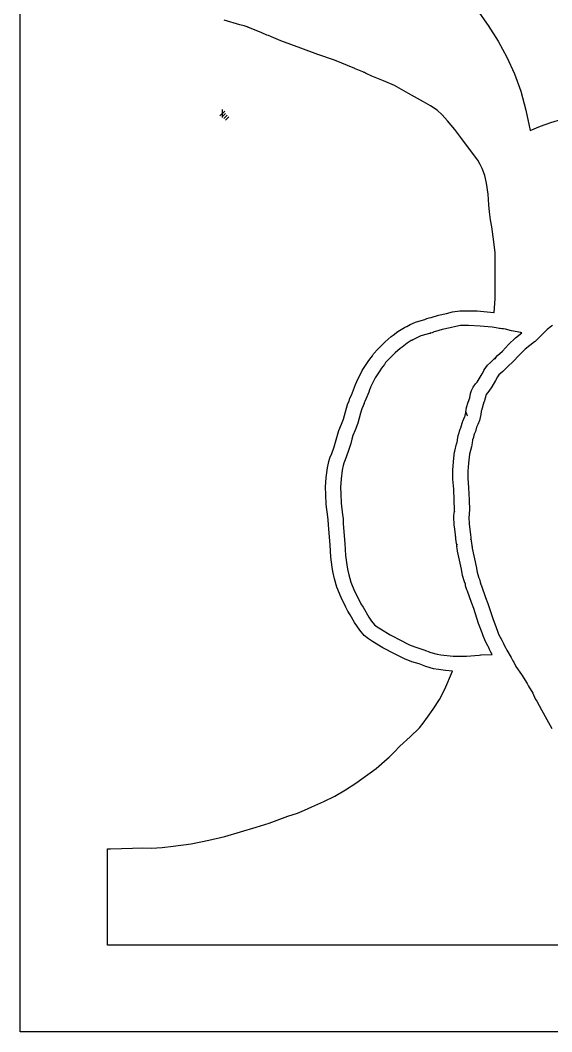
# Model space of a CAD drawing. Extents: x -65 to 553, y 0 to 3651.
# Drawn here: x -65.3 to 106.5, y 0 to 327.2 of the extents above; entities that cross this region are included whole.
import ezdxf

# ---------------------------------------------------------------- set-up
doc = ezdxf.new("R2010")
doc.units = 0

msp = doc.modelspace()

# ---------------------------------------------------------------- linework, layer by layer
at = {"layer": 'Calque_1'}
for p, q in [((-65.2607, 0.000291), (-65.2607, 407.957)), ((82.3652, 330.483), (85.9535, 325.463)), ((5.68798, 325.709), (0.598989, 327.158)), ((7.0482, 325.295), (5.68798, 325.709)), ((8.03023, 324.983), (7.0482, 325.295)), ((8.32738, 324.889), (8.03023, 324.983)), ((8.29619, 324.907), (8.32738, 324.889)), ((12.7501, 323.064), (8.29621, 324.906)), ((85.9535, 325.463), (89.1539, 320.417)), ((14.4441, 322.375), (12.7501, 323.064)), ((14.8973, 322.219), (14.4441, 322.375)), ((14.9933, 322.199), (14.8973, 322.219)), ((15.9126, 321.838), (14.9933, 322.199)), ((18.9796, 320.544), (15.9126, 321.838)), ((25.4009, 318.129), (18.9796, 320.544)), ((30.9189, 316.091), (25.4009, 318.129)), ((89.1539, 320.417), (91.9696, 315.251)), ((36.2936, 314.198), (30.9186, 316.091)), ((42.814, 311.542), (36.2936, 314.198)), ((91.9696, 315.251), (94.4043, 309.87)), ((42.963, 311.48), (42.814, 311.542)), ((42.9699, 311.479), (42.963, 311.48)), ((43.2979, 311.347), (42.9699, 311.479)), ((44.3015, 310.941), (43.2979, 311.347)), ((45.4257, 310.479), (44.3015, 310.941)), ((45.87, 310.299), (45.4257, 310.479)), ((46.029, 310.226), (45.87, 310.299)), ((46.029, 310.201), (46.029, 310.226)), ((46.2692, 310.047), (46.029, 310.201)), ((46.387, 309.985), (46.2692, 310.047)), ((46.455, 309.952), (46.387, 309.985)), ((48.3888, 309.103), (46.455, 309.951)), ((52.1411, 307.556), (48.3888, 309.103)), ((55.6291, 306.026), (52.1411, 307.556)), ((94.4043, 309.87), (96.4617, 304.177)), ((60.1487, 303.43), (55.6291, 306.026)), ((65.0125, 300.798), (60.1487, 303.429)), ((96.4617, 304.177), (98.146, 298.079)), ((67.2967, 299.489), (65.0125, 300.798)), ((69.4107, 298.08), (67.2967, 299.489)), ((71.0548, 296.556), (69.4107, 298.08)), ((98.146, 298.079), (99.4602, 291.481)), ((72.7516, 294.606), (71.0548, 296.556)), ((75.099, 291.837), (72.7516, 294.606)), ((106.22, 294.059), (109.751, 295.131)), ((77.1, 289.2), (75.099, 291.837)), ((99.4602, 291.481), (102.787, 292.843)), ((102.787, 292.843), (106.22, 294.059)), ((80.5909, 284.618), (77.1, 289.2)), ((82.5658, 281.875), (80.5909, 284.618)), ((83.3831, 280.55), (82.5658, 281.875)), ((84.0289, 279.228), (83.3831, 280.55)), ((84.7949, 276.933), (84.0289, 279.228)), ((85.3476, 274.456), (84.7949, 276.933)), ((85.9032, 270.913), (85.3476, 274.456)), ((86.1316, 267.486), (85.9032, 270.913)), ((86.3181, 265.183), (86.1316, 267.487)), ((86.7052, 262.653), (86.3181, 265.183)), ((87.142, 260.325), (86.7052, 262.653)), ((87.5844, 257.108), (87.142, 260.325)), ((87.9376, 253.737), (87.5844, 257.108)), ((88.1646, 251.971), (87.9376, 253.737)), ((88.2334, 249.521), (88.1646, 251.971)), ((88.2186, 244.955), (88.2337, 249.522)), ((88.1355, 241.995), (88.2186, 244.955)), ((88.2345, 237.064), (88.1355, 241.995)), ((87.9088, 232.584), (88.2345, 237.064)), ((69.8322, 231.738), (72.4635, 232.351)), ((72.4635, 232.351), (74.4457, 232.838)), ((74.4457, 232.838), (76.7669, 233.165)), ((76.7669, 233.165), (79.5585, 233.22)), ((79.5585, 233.22), (82.3179, 233.117)), ((82.3179, 233.117), (87.7135, 232.606)), ((87.7135, 232.605), (87.9088, 232.584)), ((60.7557, 228.731), (62.4445, 229.55)), ((62.4445, 229.55), (64.9795, 230.285)), ((64.9797, 230.285), (65.4483, 230.414)), ((65.4483, 230.413), (65.6743, 230.519)), ((65.6743, 230.519), (65.8637, 230.597)), ((65.8637, 230.597), (66.1222, 230.684)), ((66.1222, 230.684), (66.8644, 230.907)), ((66.8644, 230.907), (67.5372, 231.054)), ((67.5372, 231.054), (69.8322, 231.738)), ((55.2238, 225.252), (56.789, 226.501)), ((56.789, 226.501), (58.8652, 227.811)), ((58.8652, 227.811), (59.5251, 228.091)), ((59.5251, 228.091), (59.6222, 228.098)), ((59.6225, 228.098), (60.7557, 228.731)), ((67.2975, 225.958), (66.2429, 225.666)), ((67.3639, 226.015), (67.1665, 225.979)), ((67.1665, 225.979), (67.2975, 225.958)), ((67.7827, 226.093), (67.3001, 225.96)), ((67.3001, 225.959), (67.3639, 226.015)), ((68.2497, 226.283), (67.7827, 226.092)), ((68.3468, 226.342), (68.2497, 226.283)), ((68.8895, 226.46), (68.3468, 226.342)), ((71.1104, 227.123), (68.8895, 226.461)), ((73.6504, 227.711), (71.1104, 227.123)), ((75.4779, 228.153), (73.6504, 227.711)), ((77.0363, 228.387), (75.4779, 228.153)), ((79.5233, 228.434), (77.0363, 228.387)), ((83.3156, 228.252), (79.5215, 228.437)), ((79.5215, 228.436), (79.5241, 228.434)), ((87.1629, 227.858), (83.3156, 228.252)), ((88.4771, 227.723), (87.1629, 227.858)), ((89.4637, 227.506), (88.4771, 227.723)), ((89.7701, 227.471), (89.4637, 227.506)), ((89.782, 227.461), (89.7701, 227.471)), ((90.3178, 227.394), (89.782, 227.461)), ((90.475, 227.384), (90.3178, 227.394)), ((90.8216, 227.344), (90.475, 227.384)), ((90.8689, 227.344), (90.8216, 227.344)), ((91.5399, 227.209), (90.8689, 227.345)), ((93.4579, 226.716), (91.5399, 227.209)), ((96.4699, 226.174), (93.4579, 226.717)), ((94.789, 224.489), (96.8202, 226.081)), ((96.8104, 226.081), (96.4699, 226.174)), ((96.8202, 226.081), (96.8104, 226.081)), ((105.001, 227.097), (103.165, 225.291)), ((106.399, 228.245), (105.001, 227.097)), ((106.736, 228.458), (106.399, 228.246)), ((50.2261, 220.721), (52.6301, 223.103)), ((52.6301, 223.103), (54.6285, 224.853)), ((54.6285, 224.853), (55.2238, 225.252)), ((59.728, 222.682), (58.1635, 221.462)), ((61.0028, 223.522), (59.728, 222.682)), ((61.0277, 223.501), (61.0028, 223.522)), ((61.6198, 223.743), (61.0277, 223.501)), ((64.1968, 225.092), (61.6198, 223.744)), ((66.2426, 225.666), (64.1968, 225.091)), ((92.485, 222.239), (94.7562, 224.458)), ((94.7562, 224.457), (94.789, 224.489)), ((100.842, 223.108), (97.9103, 220.81)), ((101.031, 223.256), (100.842, 223.108)), ((101.072, 223.295), (101.031, 223.256)), ((103.165, 225.291), (101.072, 223.295)), ((48.5026, 218.608), (48.9135, 219.248)), ((48.9135, 219.247), (50.2261, 220.721)), ((55.8815, 219.575), (53.7371, 217.448)), ((57.5161, 221.024), (55.8815, 219.575)), ((58.1635, 221.462), (57.5161, 221.024)), ((88.9859, 218.707), (90.516, 220.117)), ((90.516, 220.117), (92.485, 222.239)), ((97.9103, 220.809), (96.0333, 218.942)), ((45.2125, 213.905), (46.9349, 216.465)), ((46.9349, 216.465), (47.3368, 217.104)), ((47.3368, 217.105), (48.0692, 218.1)), ((48.0689, 218.099), (48.5026, 218.607)), ((52.7915, 216.413), (52.3845, 215.78)), ((53.7371, 217.448), (52.7915, 216.414)), ((85.7519, 215.647), (86.6237, 216.513)), ((86.6237, 216.513), (87.4111, 217.175)), ((87.4111, 217.175), (88.2358, 217.976)), ((87.9667, 217.538), (88.0376, 217.641)), ((88.0294, 217.634), (87.9667, 217.538)), ((88.2562, 217.976), (88.0294, 217.634)), ((88.0376, 217.641), (88.3144, 218.015)), ((88.2358, 217.976), (88.2562, 217.976)), ((88.3144, 218.014), (88.9859, 218.706)), ((93.9368, 216.711), (92.3903, 215.285)), ((96.0333, 218.942), (93.9368, 216.711)), ((43.5115, 210.362), (45.1916, 213.873)), ((45.1916, 213.872), (45.2016, 213.889)), ((45.2016, 213.889), (45.2127, 213.905)), ((50.9412, 213.814), (49.4024, 211.554)), ((51.4431, 214.608), (50.9412, 213.814)), ((51.8689, 215.162), (51.4431, 214.609)), ((52.3845, 215.78), (51.8689, 215.162)), ((83.032, 211.139), (84.0252, 212.834)), ((84.0252, 212.834), (84.5996, 214.027)), ((84.5996, 214.026), (84.6126, 214.044)), ((84.6126, 214.044), (85.731, 215.618)), ((85.731, 215.618), (85.7519, 215.647)), ((90.6292, 213.578), (89.3759, 212.453)), ((91.4576, 214.262), (90.6292, 213.579)), ((90.6292, 213.579), (90.6292, 213.578)), ((91.9855, 214.873), (91.4576, 214.262)), ((92.3903, 215.285), (91.9855, 214.874)), ((43.0344, 209.328), (43.5115, 210.362)), ((49.4024, 211.554), (47.9197, 208.437)), ((81.0701, 208.481), (81.812, 209.533)), ((81.812, 209.533), (82.32, 210.118)), ((82.32, 210.118), (83.032, 211.14)), ((88.321, 210.614), (87.1219, 208.564)), ((88.8986, 211.813), (88.321, 210.614)), ((89.3759, 212.453), (88.8986, 211.812)), ((41.7327, 205.899), (42.7817, 208.444)), ((42.7817, 208.443), (43.0344, 209.328)), ((47.341, 206.89), (46.0991, 203.872)), ((47.5466, 207.643), (47.341, 206.89)), ((47.9197, 208.426), (47.5466, 207.643)), ((47.9197, 208.436), (47.9197, 208.426)), ((79.9583, 205.002), (80.2602, 206.448)), ((80.2602, 206.448), (80.5579, 207.41)), ((80.5579, 207.41), (81.0701, 208.481)), ((86.1321, 207.148), (85.255, 206.059)), ((87.1219, 208.563), (86.1321, 207.148)), ((40.1079, 201.646), (40.6339, 203.16)), ((40.6339, 203.161), (40.9905, 203.946)), ((40.9905, 203.946), (41.2374, 204.874)), ((41.2374, 204.884), (41.2474, 204.897)), ((41.2374, 204.874), (41.2374, 204.884)), ((41.2474, 204.897), (41.7327, 205.899)), ((45.8163, 203.233), (45.585, 202.441)), ((46.0994, 203.872), (45.7726, 203.251)), ((45.7726, 203.251), (45.821, 203.341)), ((45.821, 203.341), (45.8163, 203.233)), ((78.9291, 201.855), (79.4937, 203.665)), ((79.4937, 203.665), (79.9583, 205.002)), ((84.5742, 203.58), (83.7159, 200.976)), ((84.6322, 203.755), (84.5742, 203.58)), ((85.255, 206.058), (84.6322, 203.755)), ((39.1797, 198.177), (40.1079, 201.646)), ((40.1079, 201.646), (40.1079, 201.646)), ((44.6688, 200.099), (43.811, 196.858)), ((44.6785, 200.123), (44.6685, 200.099)), ((45.1344, 201.445), (44.6785, 200.123)), ((45.585, 202.441), (45.1344, 201.445)), ((78.5092, 199.328), (78.6174, 199.859)), ((78.6174, 199.859), (78.7296, 200.339)), ((78.7296, 200.339), (78.7579, 200.415)), ((78.7457, 200.468), (78.7748, 201.151)), ((78.7669, 200.401), (78.746, 200.468)), ((78.7579, 200.415), (78.7505, 200.305)), ((78.7505, 200.305), (78.7666, 200.401)), ((78.7748, 201.151), (78.9291, 201.855)), ((78.8201, 200.21), (78.8881, 199.846)), ((79.0553, 199.643), (78.8201, 200.21)), ((78.8201, 200.21), (78.8206, 200.21)), ((78.8206, 200.21), (78.8206, 200.21)), ((78.8881, 199.846), (79.1349, 199.357)), ((79.2466, 199.177), (79.0553, 199.643)), ((83.5458, 199.665), (83.1145, 197.747)), ((83.6098, 200.61), (83.5458, 199.689)), ((83.5458, 199.689), (83.5458, 199.688)), ((83.5458, 199.688), (83.5458, 199.665)), ((83.6318, 200.721), (83.6098, 200.627)), ((83.6098, 200.627), (83.6098, 200.61)), ((83.7159, 200.976), (83.6318, 200.721)), ((37.6782, 194.462), (38.5283, 196.507)), ((38.5283, 196.507), (39.1797, 198.178)), ((43.8009, 196.829), (42.9654, 194.601)), ((43.811, 196.858), (43.8009, 196.829)), ((77.1913, 195.728), (77.6157, 197.205)), ((77.6157, 197.205), (77.6326, 197.263)), ((77.6326, 197.263), (77.7435, 197.512)), ((77.7435, 197.511), (78.4203, 199.022)), ((78.4203, 199.022), (78.5023, 199.204)), ((78.5023, 199.204), (78.5092, 199.328)), ((79.1349, 199.357), (79.2463, 199.177)), ((79.2463, 199.177), (79.2463, 199.177)), ((82.5568, 196.365), (82.1522, 195.531)), ((83.1145, 197.735), (82.5568, 196.365)), ((83.1145, 197.747), (83.1145, 197.735)), ((37.2112, 192.999), (37.6779, 194.45)), ((37.6782, 194.45), (37.6782, 194.462)), ((42.9654, 194.601), (42.1936, 192.8)), ((76.2192, 192.833), (76.537, 193.674)), ((76.537, 193.674), (76.6791, 194.274)), ((76.6791, 194.273), (76.8783, 194.94)), ((76.8783, 194.94), (77.0463, 195.342)), ((77.0463, 195.341), (77.0722, 195.378)), ((77.0725, 195.378), (77.1815, 195.693)), ((77.1815, 195.694), (77.1916, 195.728)), ((77.1815, 195.693), (77.1815, 195.694)), ((81.4334, 193.284), (81.3384, 192.959)), ((81.5212, 193.457), (81.4334, 193.284)), ((81.7842, 194.192), (81.5212, 193.457)), ((82.1522, 195.531), (81.7842, 194.192)), ((36.1553, 189.166), (36.8538, 191.497)), ((36.8538, 191.497), (37.2112, 192.999)), ((41.5157, 190.309), (40.7095, 187.622)), ((41.8393, 191.711), (41.5157, 190.31)), ((42.1936, 192.8), (41.8393, 191.711)), ((75.1342, 187.805), (75.7403, 190.203)), ((75.7403, 190.203), (75.7644, 190.3)), ((75.7644, 190.3), (75.9623, 191.196)), ((75.9623, 191.196), (75.9824, 191.454)), ((75.9822, 191.474), (76.2092, 192.798)), ((75.9822, 191.453), (75.9822, 191.474)), ((76.2092, 192.799), (76.2192, 192.833)), ((80.7449, 190.436), (80.4851, 189.223)), ((80.8108, 191.354), (80.7449, 190.436)), ((80.8489, 191.417), (80.8108, 191.354)), ((81.1524, 192.213), (80.8489, 191.417)), ((81.3384, 192.959), (81.1524, 192.213)), ((34.9234, 185.928), (35.2644, 186.712)), ((35.2644, 186.712), (36.1553, 189.166)), ((40.7095, 187.622), (39.7668, 185.023)), ((74.7587, 184.472), (75.0921, 187.586)), ((75.0921, 187.585), (75.1032, 187.679)), ((75.1032, 187.679), (75.1342, 187.805)), ((79.8694, 186.825), (79.5704, 183.917)), ((80.4851, 189.223), (79.8694, 186.825)), ((33.9979, 182.417), (34.423, 184.437)), ((34.423, 184.436), (34.9231, 185.929)), ((39.2739, 183.886), (39.0699, 183.19)), ((39.7668, 185.023), (39.2739, 183.886)), ((74.5055, 181.605), (74.7487, 184.37)), ((74.7489, 184.37), (74.759, 184.472)), ((79.5704, 183.916), (79.3429, 181.354)), ((33.5901, 179.284), (33.9976, 182.417)), ((38.7424, 181.609), (38.3878, 178.871)), ((39.0699, 183.189), (38.7424, 181.608)), ((74.4645, 178.852), (74.5055, 181.606)), ((79.3429, 181.354), (79.299, 179.013)), ((33.4076, 176.191), (33.5901, 179.284)), ((38.3878, 178.871), (38.2214, 176.055)), ((74.4645, 178.766), (74.4645, 178.852)), ((74.7791, 175.524), (74.4645, 178.766)), ((79.299, 179.013), (79.6064, 175.89)), ((33.4727, 173.81), (33.4076, 176.19)), ((33.6118, 170.515), (33.4724, 173.811)), ((38.2214, 176.054), (38.2865, 173.961)), ((38.2865, 173.961), (38.4085, 170.967)), ((38.2865, 173.961), (38.2865, 173.961)), ((74.9527, 171.946), (74.7791, 175.524)), ((79.6064, 175.89), (79.7919, 172.087)), ((34.0838, 166.507), (33.6121, 170.515)), ((38.4082, 170.966), (38.8532, 167.192)), ((75.0188, 168.789), (74.9527, 171.946)), ((79.7919, 172.087), (79.858, 168.699)), ((38.8532, 167.192), (39.0435, 166.051)), ((74.8587, 166.691), (74.9556, 167.943)), ((74.9558, 167.943), (75.0016, 168.153)), ((75.0016, 168.174), (75.0437, 168.372)), ((75.0016, 168.153), (75.0016, 168.174)), ((75.0066, 168.28), (75.0183, 168.789)), ((75.0437, 168.372), (75.0066, 168.28)), ((75.0188, 168.789), (75.0188, 168.789)), ((79.7451, 167.157), (79.689, 166.399)), ((79.8189, 167.56), (79.7451, 167.157)), ((79.835, 167.759), (79.8189, 167.561)), ((79.858, 168.699), (79.835, 167.759)), ((34.2529, 165.541), (34.0838, 166.507)), ((34.2958, 163.903), (34.2529, 165.541)), ((34.2958, 163.902), (34.2958, 163.903)), ((34.8202, 157.534), (34.2958, 163.902)), ((39.0435, 166.05), (39.0995, 164.269)), ((39.0993, 164.27), (39.6229, 157.912)), ((74.8587, 166.62), (74.8587, 166.691)), ((74.9418, 163.868), (74.8587, 166.62)), ((74.9418, 163.803), (74.9418, 163.868)), ((75.0127, 163.268), (74.9418, 163.803)), ((79.689, 166.398), (79.766, 164.233)), ((79.766, 164.232), (80.2377, 160.692)), ((75.3419, 160.79), (75.0127, 163.269)), ((75.4178, 160.216), (75.3419, 160.79)), ((80.2377, 160.693), (80.3028, 159.896)), ((35.0358, 153.525), (34.8202, 157.535)), ((39.6229, 157.911), (39.8311, 153.995)), ((75.4302, 160.049), (75.4178, 160.215)), ((75.4747, 159.511), (75.4302, 160.049)), ((75.5628, 158.577), (75.4747, 159.512)), ((75.775, 157.438), (75.5628, 158.577)), ((75.8221, 157.085), (75.775, 157.438)), ((75.775, 157.438), (75.775, 157.438)), ((75.8221, 157.05), (75.8221, 157.085)), ((75.8393, 156.92), (75.8221, 157.05)), ((75.9377, 157.57), (75.9729, 157.661)), ((75.9478, 157.611), (75.9377, 157.58)), ((75.9377, 157.58), (75.9377, 157.57)), ((75.9726, 157.661), (75.9478, 157.611)), ((75.9729, 157.661), (75.9726, 157.661)), ((80.3028, 159.896), (80.3602, 159.316)), ((80.3737, 159.165), (80.3539, 159.278)), ((80.3539, 159.277), (80.5682, 158.126)), ((80.3602, 159.316), (80.3737, 159.165)), ((80.5682, 158.126), (80.6846, 157.133)), ((80.6846, 157.133), (80.7055, 156.836)), ((39.8311, 153.995), (39.8311, 153.994)), ((39.8311, 153.994), (40.305, 150.987)), ((75.8184, 157.016), (75.8184, 157.026)), ((75.8184, 157.026), (75.8393, 156.92)), ((75.8184, 156.894), (75.8184, 157.016)), ((75.8634, 156.399), (75.8184, 156.894)), ((76.0396, 155.455), (75.8634, 156.399)), ((77.2839, 149.575), (76.0396, 155.454)), ((80.7055, 156.835), (80.7936, 156.366)), ((80.7936, 156.366), (82.0358, 150.501)), ((35.5443, 150.242), (35.0358, 153.525)), ((40.305, 150.988), (40.4844, 149.614)), ((82.0358, 150.501), (82.3433, 148.645)), ((35.5443, 150.241), (35.5443, 150.242)), ((35.7261, 148.852), (35.5443, 150.241)), ((36.2492, 146.545), (35.7261, 148.852)), ((40.4844, 149.614), (40.9104, 147.775)), ((40.9101, 147.775), (41.5514, 145.384)), ((77.299, 149.483), (77.2839, 149.575)), ((77.607, 147.677), (77.299, 149.483)), ((77.63, 147.54), (77.607, 147.677)), ((78.2293, 145.505), (77.63, 147.54)), ((82.3433, 148.644), (82.7883, 147.126)), ((36.9816, 143.846), (36.2492, 146.545)), ((41.5514, 145.383), (42.7481, 142.538)), ((78.5605, 144.747), (78.2293, 145.506)), ((78.5817, 144.261), (78.5608, 144.747)), ((79.055, 142.984), (78.5817, 144.262)), ((82.7883, 147.126), (82.8515, 147.074)), ((82.8515, 147.074), (83.1336, 146.382)), ((83.1336, 146.382), (83.1468, 146.356)), ((83.1468, 146.356), (83.472, 145.015)), ((83.472, 145.014), (83.3749, 145.123)), ((83.3749, 145.123), (83.5548, 144.725)), ((83.5548, 144.725), (83.5699, 144.739)), ((83.5699, 144.739), (83.7712, 144.258)), ((83.7712, 144.258), (85.0505, 140.496)), ((36.9916, 143.832), (36.9816, 143.846)), ((38.4095, 140.424), (36.9913, 143.832)), ((42.7481, 142.538), (44.2629, 139.544)), ((79.0648, 142.963), (79.0548, 142.984)), ((79.2479, 142.546), (79.0648, 142.963)), ((80.488, 138.891), (79.2479, 142.546)), ((39.9679, 137.358), (38.4095, 140.424)), ((44.2629, 139.544), (44.2629, 139.543)), ((44.2629, 139.543), (44.7981, 138.38)), ((44.7981, 138.381), (44.7981, 138.38)), ((44.7981, 138.38), (45.4935, 137.306)), ((81.254, 136.935), (80.488, 138.891)), ((85.0505, 140.495), (85.8228, 138.524)), ((85.8228, 138.524), (87.4161, 133.653)), ((40.5794, 136.05), (39.9679, 137.359)), ((41.3567, 134.832), (40.5794, 136.05)), ((42.7315, 132.417), (41.3564, 134.833)), ((45.4935, 137.306), (47.3477, 134.141)), ((47.3477, 134.141), (48.2552, 132.793)), ((82.8359, 132.097), (81.254, 136.935)), ((44.4224, 129.844), (42.7315, 132.417)), ((48.2552, 132.793), (49.2402, 131.658)), ((49.2402, 131.658), (50.0432, 131.006)), ((50.0432, 131.006), (51.1436, 130.327)), ((83.9866, 129.054), (82.8359, 132.097)), ((87.4161, 133.653), (88.5239, 130.733)), ((45.8824, 128.198), (44.4224, 129.844)), ((45.8925, 128.188), (45.8824, 128.198)), ((47.2892, 127.053), (45.8925, 128.188)), ((51.1436, 130.327), (54.2633, 128.353)), ((54.2633, 128.352), (58.0268, 126.459)), ((84.3504, 128.02), (83.9866, 129.054)), ((84.8335, 126.726), (84.3504, 128.021)), ((88.5239, 130.732), (88.9208, 129.604)), ((88.9208, 129.604), (89.2801, 128.626)), ((89.2801, 128.625), (90.2932, 126.658)), ((47.2992, 127.053), (47.2892, 127.053)), ((48.5745, 126.251), (47.2992, 127.053)), ((51.9009, 124.153), (48.5745, 126.251)), ((58.0268, 126.459), (59.4174, 125.724)), ((59.4174, 125.724), (60.7446, 125.047)), ((60.7446, 125.047), (62.8242, 124.281)), ((84.8875, 126.619), (84.8335, 126.726)), ((85.9392, 124.555), (84.8875, 126.619)), ((85.9802, 124.474), (85.9392, 124.555)), ((86.3697, 123.68), (85.9802, 124.474)), ((90.2932, 126.658), (90.7255, 125.78)), ((90.7255, 125.779), (91.0777, 125.066)), ((91.0777, 125.066), (91.6558, 124.098)), ((55.8609, 122.156), (51.9009, 124.153)), ((57.1724, 121.462), (55.8609, 122.156)), ((58.8374, 120.623), (57.1724, 121.462)), ((62.8242, 124.281), (65.1536, 123.514)), ((65.1536, 123.513), (67.4054, 122.711)), ((67.4054, 122.711), (69.434, 122.086)), ((69.434, 122.086), (70.6773, 121.886)), ((70.6773, 121.886), (74.6217, 121.479)), ((74.6217, 121.478), (78.9243, 121.478)), ((78.9243, 121.477), (83.0026, 121.853)), ((83.0026, 121.853), (83.4164, 121.891)), ((83.4164, 121.891), (83.6696, 121.902)), ((83.6696, 121.902), (87.2489, 122.066)), ((86.8319, 122.757), (86.3697, 123.68)), ((87.2489, 122.066), (86.8319, 122.758)), ((91.6558, 124.098), (91.9672, 123.376)), ((91.9672, 123.375), (93.333, 121.039)), ((61.3089, 119.701), (58.8374, 120.623)), ((63.5917, 118.956), (61.3089, 119.701)), ((65.8044, 118.16), (63.5917, 118.957)), ((68.3114, 117.401), (65.8044, 118.16)), ((93.333, 121.039), (93.8971, 119.925)), ((93.8971, 119.925), (93.9098, 119.938)), ((93.9098, 119.938), (94.1852, 119.534)), ((94.1852, 119.533), (94.8771, 118.191)), ((94.8771, 118.191), (96.6456, 115.574)), ((69.9142, 117.129), (68.3114, 117.402)), ((72.1436, 116.831), (69.9142, 117.129)), ((71.9015, 110.765), (74.4063, 116.604)), ((74.4272, 116.666), (72.1436, 116.831)), ((74.4063, 116.603), (74.4373, 116.666)), ((74.4373, 116.666), (74.4272, 116.666)), ((96.6456, 115.574), (98.5405, 112.667)), ((98.5405, 112.667), (99.0017, 111.79)), ((99.0017, 111.79), (100.361, 109.497)), ((70.1706, 107.488), (71.9015, 110.765)), ((100.362, 109.497), (101.149, 107.685)), ((68.1703, 104.325), (70.1706, 107.488)), ((101.149, 107.684), (101.602, 106.919)), ((101.602, 106.92), (101.602, 106.919)), ((101.602, 106.919), (103.171, 104.101)), ((64.9575, 99.8489), (66.2918, 101.758)), ((66.2918, 101.758), (68.1703, 104.326)), ((103.171, 104.101), (104.831, 100.973)), ((60.7242, 95.4364), (63.7603, 98.3095)), ((63.7603, 98.3095), (64.9575, 99.8489)), ((104.831, 100.973), (106.465, 98.059)), ((57.3754, 92.3559), (60.7242, 95.4364)), ((55.5569, 90.4072), (57.3754, 92.3559)), ((53.2989, 88.2668), (53.976, 88.7938)), ((53.976, 88.7938), (55.5569, 90.4072)), ((43.2159, 80.4293), (49.7014, 85.1812)), ((49.7011, 85.1812), (53.2989, 88.2668)), ((39.8589, 78.2584), (43.2159, 80.4293)), ((32.79, 74.4476), (36.4132, 76.251)), ((36.4132, 76.251), (39.8589, 78.2584)), ((26.5435, 71.665), (28.974, 72.768)), ((28.974, 72.768), (32.79, 74.4476)), ((15.1888, 67.4954), (21.2277, 69.7624)), ((21.2277, 69.7624), (24.3194, 70.7381)), ((24.3195, 70.7381), (26.5435, 71.665)), ((5.85543, 64.635), (10.9333, 66.2241)), ((10.9333, 66.2241), (15.1888, 67.4954)), ((-4.34279, 61.9897), (0.86248, 63.1779)), ((0.862488, 63.1779), (5.85543, 64.635)), ((-37.0437, 59.1878), (-36.0717, 59.2058)), ((-37.0437, 27.972), (-37.0437, 59.1878)), ((-36.0717, 59.2058), (-29.0446, 59.3934)), ((-29.0446, 59.3934), (-25.7629, 59.4653)), ((-25.7629, 59.4653), (-22.8761, 59.4195)), ((-22.8761, 59.4195), (-19.3922, 59.632)), ((-19.3922, 59.632), (-15.8584, 60.0199)), ((-15.8584, 60.0199), (-10.0071, 60.82)), ((-10.0071, 60.82), (-4.34279, 61.9897)), ((273.399, 27.972), (-37.0437, 27.972)), ((485.737, 0.000291), (-65.2607, 0.000291))]:
    msp.add_line(p, q, dxfattribs=at)
at = {"layer": 'Layer 1'}
for p, q in [((0.793749, 297.794), (-0.793749, 296.206)), ((0.793749, 297.794), (-0.793749, 296.206)), ((0.793749, 297.794), (-0.793749, 296.206)), ((0, 298.323), (0, 295.677)), ((0, 298.323), (0, 295.677)), ((0, 298.323), (0, 295.677)), ((1.05833, 297), (0, 295.94167)), ((1.05833, 297), (0, 295.942)), ((1.05833, 297), (0, 295.942)), ((1.5875, 296.471), (0.529169, 295.413)), ((1.5875, 296.471), (0.529169, 295.413)), ((1.5875, 296.471), (0.52917, 295.41267)), ((2.11666, 295.942), (1.05833, 294.88367)), ((2.11666, 295.942), (1.05833, 294.884)), ((2.11666, 295.942), (1.05833, 294.884))]:
    msp.add_line(p, q, dxfattribs=at)

doc.saveas('drawing.dxf')
